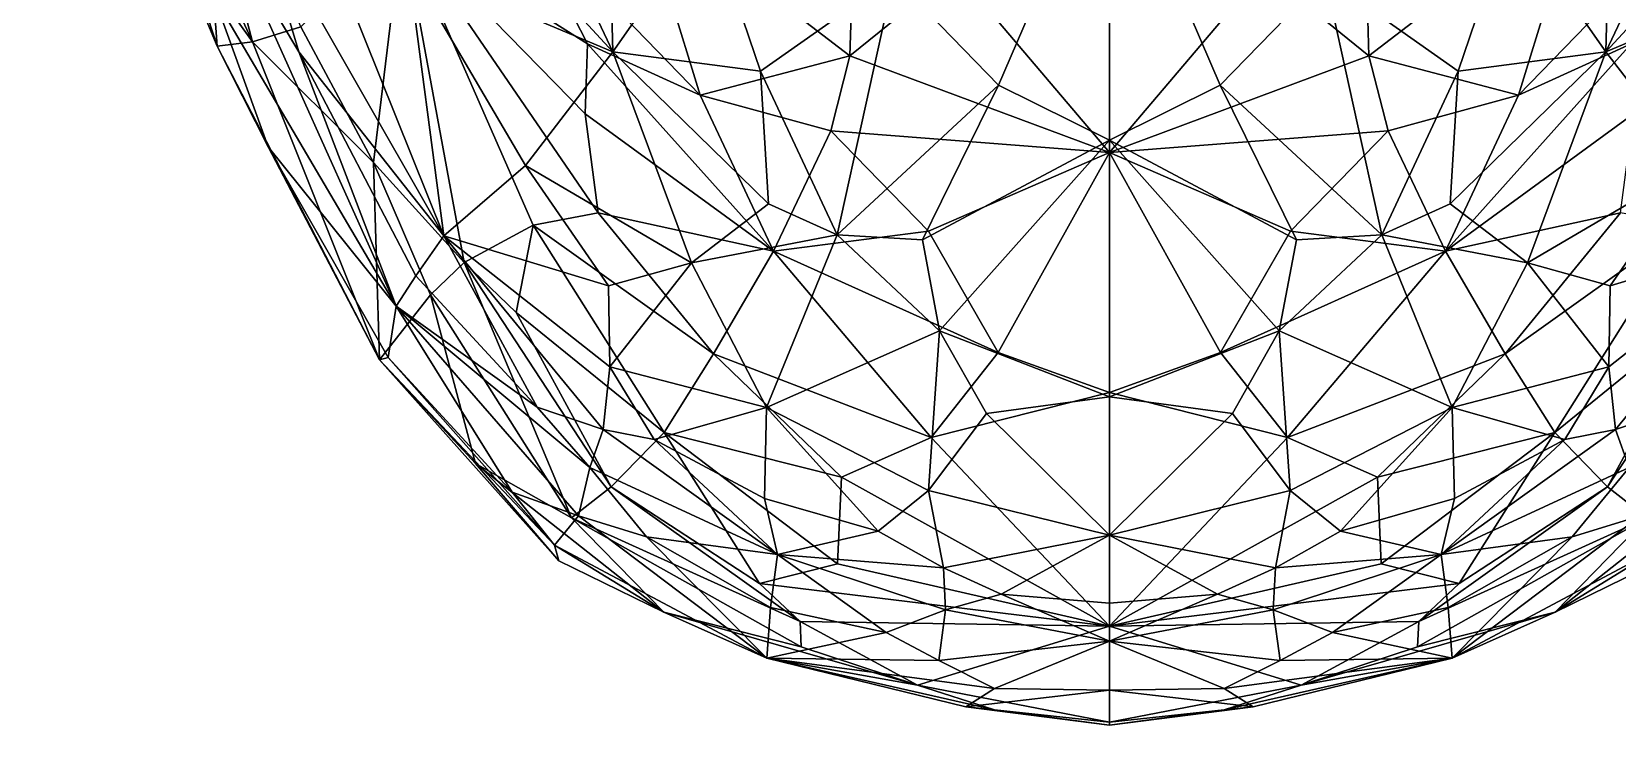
# Model space of a CAD drawing. Extents: x -1.07 to 1.07, y -3.15 to 5.89.
# Drawn here: x -0.212 to 0.0999, y -2.9831 to -2.8466 of the extents above; entities that cross this region are included whole.
import ezdxf

# ---------------------------------------------------------------- set-up
doc = ezdxf.new("R2010")
doc.units = 0
doc.layers.add('TRICERTP$LWO', color=1, linetype='CONTINUOUS')

msp = doc.modelspace()

# ---------------------------------------------------------------- linework, layer by layer
at = {"layer": 'TRICERTP$LWO'}
for points in [[(-0.17557, -2.84949, 1.36055), (-0.18182, -2.83004, 1.39134), (-0.21203, -2.76209, 1.36895)], [(-0.21203, -2.76209, 1.36895), (-0.17623, -2.83949, 1.3301), (-0.17557, -2.84949, 1.36055)], [(-0.18705, -2.77863, 1.47005), (-0.20046, -2.77916, 1.41686), (-0.1686, -2.84862, 1.41718)], [(-0.18182, -2.83004, 1.39134), (-0.1686, -2.84862, 1.41718), (-0.20046, -2.77916, 1.41686)], [(-0.1686, -2.84862, 1.41718), (-0.15905, -2.84564, 1.46102), (-0.18705, -2.77863, 1.47005)], [(-0.09768, -2.85056, 1.30777), (-0.141, -2.80373, 1.29899), (-0.12619, -2.79033, 1.30094)], [(-0.09768, -2.85056, 1.30777), (-0.12619, -2.79033, 1.30094), (-0.0988, -2.80757, 1.28533)], [(0.12619, -2.79033, 1.30094), (0.09768, -2.85056, 1.30777), (0.0988, -2.80757, 1.28533)], [(0.141, -2.80373, 1.29899), (0.09768, -2.85056, 1.30777), (0.12619, -2.79033, 1.30094)], [(-0.13794, -2.83362, 1.29856), (-0.141, -2.80373, 1.29899), (-0.09768, -2.85056, 1.30777)], [(0.141, -2.80373, 1.29899), (0.13794, -2.83362, 1.29856), (0.09768, -2.85056, 1.30777)], [(-0.0988, -2.80757, 1.28533), (-0.07898, -2.8238, 1.27832), (-0.09768, -2.85056, 1.30777)], [(0, -2.80649, 1.24024), (-0.02181, -2.85712, 1.25601), (-0.04243, -2.83592, 1.25891)], [(-0.02181, -2.85712, 1.25601), (0, -2.80649, 1.24024), (0, -2.86795, 1.2489)], [(0, -2.80649, 1.24024), (0.02181, -2.85712, 1.25601), (0, -2.86795, 1.2489)], [(0.02181, -2.85712, 1.25601), (0, -2.80649, 1.24024), (0.04243, -2.83592, 1.25891)], [(0.07898, -2.8238, 1.27832), (0.0988, -2.80757, 1.28533), (0.09768, -2.85056, 1.30777)], [(-0.13094, -2.88675, 1.29344), (-0.16806, -2.82181, 1.2921), (-0.15922, -2.81637, 1.2905)], [(-0.15922, -2.81637, 1.2905), (-0.13794, -2.83362, 1.29856), (-0.13094, -2.88675, 1.29344)], [(-0.09272, -2.81946, 1.64101), (-0.11654, -2.82192, 1.6051), (-0.08049, -2.85908, 1.6129)], [(-0.05105, -2.85139, 1.64043), (-0.05062, -2.83712, 1.65398), (-0.09272, -2.81946, 1.64101)], [(-0.09272, -2.81946, 1.64101), (-0.08049, -2.85908, 1.6129), (-0.05105, -2.85139, 1.64043)], [(0.05062, -2.83712, 1.65398), (0.05105, -2.85139, 1.64043), (0.09272, -2.81946, 1.64101)], [(0.08049, -2.85908, 1.6129), (0.09272, -2.81946, 1.64101), (0.05105, -2.85139, 1.64043)], [(0.11654, -2.82192, 1.6051), (0.09272, -2.81946, 1.64101), (0.08049, -2.85908, 1.6129)], [(-0.15948, -2.8506, 1.29676), (-0.17289, -2.82803, 1.30189), (-0.16806, -2.82181, 1.2921)], [(-0.15948, -2.8506, 1.29676), (-0.16806, -2.82181, 1.2921), (-0.13094, -2.88675, 1.29344)], [(-0.10268, -2.849, 1.59842), (-0.11654, -2.82192, 1.6051), (-0.13913, -2.82594, 1.55705)], [(-0.10268, -2.849, 1.59842), (-0.08049, -2.85908, 1.6129), (-0.11654, -2.82192, 1.6051)], [(0, -2.8704, 1.63459), (0, -2.82235, 1.6642), (-0.03036, -2.83458, 1.66118)], [(0, -2.82235, 1.6642), (0, -2.8704, 1.63459), (0.03036, -2.83458, 1.66118)], [(0.08049, -2.85908, 1.6129), (0.10268, -2.849, 1.59842), (0.11654, -2.82192, 1.6051)], [(-0.15905, -2.84564, 1.46102), (-0.14481, -2.87238, 1.45741), (-0.13913, -2.82594, 1.55705)], [(-0.13913, -2.82594, 1.55705), (-0.14481, -2.87238, 1.45741), (-0.12696, -2.89204, 1.48332)], [(-0.10314, -2.86275, 1.57563), (-0.10268, -2.849, 1.59842), (-0.13913, -2.82594, 1.55705)], [(-0.11334, -2.88471, 1.52708), (-0.10058, -2.88223, 1.55096), (-0.13913, -2.82594, 1.55705)], [(-0.10058, -2.88223, 1.55096), (-0.10314, -2.86275, 1.57563), (-0.13913, -2.82594, 1.55705)], [(-0.13913, -2.82594, 1.55705), (-0.12696, -2.89204, 1.48332), (-0.11334, -2.88471, 1.52708)], [(-0.07898, -2.8238, 1.27832), (-0.06865, -2.85436, 1.28596), (-0.09768, -2.85056, 1.30777)], [(-0.06865, -2.85436, 1.28596), (-0.07898, -2.8238, 1.27832), (-0.04243, -2.83592, 1.25891)], [(0.07898, -2.8238, 1.27832), (0.06865, -2.85436, 1.28596), (0.04243, -2.83592, 1.25891)], [(0.06865, -2.85436, 1.28596), (0.07898, -2.8238, 1.27832), (0.09768, -2.85056, 1.30777)], [(-0.14034, -2.90059, 1.30468), (-0.17623, -2.83949, 1.3301), (-0.17289, -2.82803, 1.30189)], [(-0.17289, -2.82803, 1.30189), (-0.15948, -2.8506, 1.29676), (-0.14034, -2.90059, 1.30468)], [(-0.18182, -2.83004, 1.39134), (-0.17557, -2.84949, 1.36055), (-0.1686, -2.84862, 1.41718)], [(-0.11489, -2.87293, 1.30267), (-0.13794, -2.83362, 1.29856), (-0.09768, -2.85056, 1.30777)], [(-0.13794, -2.83362, 1.29856), (-0.11489, -2.87293, 1.30267), (-0.13094, -2.88675, 1.29344)], [(0, -2.8704, 1.63459), (-0.03036, -2.83458, 1.66118), (-0.05105, -2.85139, 1.64043)], [(-0.05062, -2.83712, 1.65398), (-0.05105, -2.85139, 1.64043), (-0.03036, -2.83458, 1.66118)], [(0.03036, -2.83458, 1.66118), (0, -2.8704, 1.63459), (0.05105, -2.85139, 1.64043)], [(0.05105, -2.85139, 1.64043), (0.05062, -2.83712, 1.65398), (0.03036, -2.83458, 1.66118)], [(0.13794, -2.83362, 1.29856), (0.11489, -2.87293, 1.30267), (0.09768, -2.85056, 1.30777)], [(-0.04243, -2.83592, 1.25891), (-0.05357, -2.8866, 1.2698), (-0.06865, -2.85436, 1.28596)], [(-0.04243, -2.83592, 1.25891), (-0.02181, -2.85712, 1.25601), (-0.05357, -2.8866, 1.2698)], [(0.02181, -2.85712, 1.25601), (0.04243, -2.83592, 1.25891), (0.05357, -2.8866, 1.2698)], [(0.05357, -2.8866, 1.2698), (0.04243, -2.83592, 1.25891), (0.06865, -2.85436, 1.28596)], [(-0.1655, -2.86927, 1.3393), (-0.17623, -2.83949, 1.3301), (-0.14034, -2.90059, 1.30468)], [(-0.1655, -2.86927, 1.3393), (-0.17557, -2.84949, 1.36055), (-0.17623, -2.83949, 1.3301)], [(-0.15905, -2.84564, 1.46102), (-0.1686, -2.84862, 1.41718), (-0.14481, -2.87238, 1.45741)], [(-0.14357, -2.91117, 1.36554), (-0.1686, -2.84862, 1.41718), (-0.17557, -2.84949, 1.36055)], [(-0.17557, -2.84949, 1.36055), (-0.1655, -2.86927, 1.3393), (-0.14357, -2.91117, 1.36554)], [(-0.14357, -2.91117, 1.36554), (-0.14481, -2.87238, 1.45741), (-0.1686, -2.84862, 1.41718)], [(-0.13647, -2.89466, 1.29588), (-0.15948, -2.8506, 1.29676), (-0.13094, -2.88675, 1.29344)], [(-0.15948, -2.8506, 1.29676), (-0.13647, -2.89466, 1.29588), (-0.14034, -2.90059, 1.30468)], [(-0.09768, -2.85056, 1.30777), (-0.08223, -2.89209, 1.2924), (-0.11489, -2.87293, 1.30267)], [(-0.10268, -2.849, 1.59842), (-0.10314, -2.86275, 1.57563), (-0.06611, -2.88977, 1.58379)], [(-0.08049, -2.85908, 1.6129), (-0.10268, -2.849, 1.59842), (-0.06611, -2.88977, 1.58379)], [(-0.06865, -2.85436, 1.28596), (-0.06705, -2.88047, 1.28392), (-0.09768, -2.85056, 1.30777)], [(-0.06705, -2.88047, 1.28392), (-0.08223, -2.89209, 1.2924), (-0.09768, -2.85056, 1.30777)], [(0.10268, -2.849, 1.59842), (0.08049, -2.85908, 1.6129), (0.06611, -2.88977, 1.58379)], [(0.10314, -2.86275, 1.57563), (0.10268, -2.849, 1.59842), (0.06611, -2.88977, 1.58379)], [(0.06705, -2.88047, 1.28392), (0.06865, -2.85436, 1.28596), (0.09768, -2.85056, 1.30777)], [(0.08223, -2.89209, 1.2924), (0.06705, -2.88047, 1.28392), (0.09768, -2.85056, 1.30777)], [(0.08223, -2.89209, 1.2924), (0.09768, -2.85056, 1.30777), (0.11489, -2.87293, 1.30267)], [(-0.05482, -2.86612, 1.62361), (-0.05105, -2.85139, 1.64043), (-0.08049, -2.85908, 1.6129)], [(-0.06705, -2.88047, 1.28392), (-0.06865, -2.85436, 1.28596), (-0.05357, -2.8866, 1.2698)], [(-0.05105, -2.85139, 1.64043), (-0.05482, -2.86612, 1.62361), (0, -2.8704, 1.63459)], [(0.05482, -2.86612, 1.62361), (0.05105, -2.85139, 1.64043), (0, -2.8704, 1.63459)], [(0.05105, -2.85139, 1.64043), (0.05482, -2.86612, 1.62361), (0.08049, -2.85908, 1.6129)], [(0.06865, -2.85436, 1.28596), (0.06705, -2.88047, 1.28392), (0.05357, -2.8866, 1.2698)], [(-0.0368, -2.88757, 1.26349), (-0.05357, -2.8866, 1.2698), (-0.02181, -2.85712, 1.25601)], [(-0.0368, -2.88757, 1.26349), (-0.02181, -2.85712, 1.25601), (0, -2.86795, 1.2489)], [(0.02181, -2.85712, 1.25601), (0.0368, -2.88757, 1.26349), (0, -2.86795, 1.2489)], [(0.05357, -2.8866, 1.2698), (0.0368, -2.88757, 1.26349), (0.02181, -2.85712, 1.25601)], [(-0.05482, -2.86612, 1.62361), (-0.08049, -2.85908, 1.6129), (-0.06611, -2.88977, 1.58379)], [(0.08049, -2.85908, 1.6129), (0.05482, -2.86612, 1.62361), (0.06611, -2.88977, 1.58379)], [(-0.10314, -2.86275, 1.57563), (-0.10058, -2.88223, 1.55096), (-0.06611, -2.88977, 1.58379)], [(0.10058, -2.88223, 1.55096), (0.10314, -2.86275, 1.57563), (0.06611, -2.88977, 1.58379)], [(-0.0356, -2.88587, 1.60981), (-0.05482, -2.86612, 1.62361), (-0.06611, -2.88977, 1.58379)], [(-0.05482, -2.86612, 1.62361), (-0.0356, -2.88587, 1.60981), (0, -2.8704, 1.63459)], [(0.0356, -2.88587, 1.60981), (0.05482, -2.86612, 1.62361), (0, -2.8704, 1.63459)], [(0.05482, -2.86612, 1.62361), (0.0356, -2.88587, 1.60981), (0.06611, -2.88977, 1.58379)], [(-0.14189, -2.91073, 1.32641), (-0.1655, -2.86927, 1.3393), (-0.14034, -2.90059, 1.30468)], [(-0.1655, -2.86927, 1.3393), (-0.14189, -2.91073, 1.32641), (-0.14357, -2.91117, 1.36554)], [(-0.0334, -2.90547, 1.26205), (-0.0368, -2.88757, 1.26349), (0, -2.86795, 1.2489)], [(0, -2.86795, 1.2489), (0, -2.91845, 1.24875), (-0.0334, -2.90547, 1.26205)], [(0.0368, -2.88757, 1.26349), (0.0334, -2.90547, 1.26205), (0, -2.86795, 1.2489)], [(0, -2.91845, 1.24875), (0, -2.86795, 1.2489), (0.0334, -2.90547, 1.26205)], [(-0.13355, -2.89841, 1.44803), (-0.14481, -2.87238, 1.45741), (-0.14357, -2.91117, 1.36554)], [(-0.13355, -2.89841, 1.44803), (-0.12696, -2.89204, 1.48332), (-0.14481, -2.87238, 1.45741)], [(-0.11489, -2.87293, 1.30267), (-0.09855, -2.89659, 1.29557), (-0.13094, -2.88675, 1.29344)], [(-0.09855, -2.89659, 1.29557), (-0.11489, -2.87293, 1.30267), (-0.08223, -2.89209, 1.2924)], [(-0.0356, -2.88587, 1.60981), (-0.02189, -2.90974, 1.58367), (0, -2.8704, 1.63459)], [(-0.02189, -2.90974, 1.58367), (0, -2.91763, 1.5813), (0, -2.8704, 1.63459)], [(0.02189, -2.90974, 1.58367), (0.0356, -2.88587, 1.60981), (0, -2.8704, 1.63459)], [(0, -2.91763, 1.5813), (0.02189, -2.90974, 1.58367), (0, -2.8704, 1.63459)], [(0.11489, -2.87293, 1.30267), (0.09855, -2.89659, 1.29557), (0.08223, -2.89209, 1.2924)], [(0.09855, -2.89659, 1.29557), (0.11489, -2.87293, 1.30267), (0.13094, -2.88675, 1.29344)], [(-0.10058, -2.88223, 1.55096), (-0.11334, -2.88471, 1.52708), (-0.07786, -2.91001, 1.54284)], [(-0.10058, -2.88223, 1.55096), (-0.07786, -2.91001, 1.54284), (-0.06611, -2.88977, 1.58379)], [(-0.06705, -2.88047, 1.28392), (-0.05357, -2.8866, 1.2698), (-0.08223, -2.89209, 1.2924)], [(0.05357, -2.8866, 1.2698), (0.06705, -2.88047, 1.28392), (0.08223, -2.89209, 1.2924)], [(0.07786, -2.91001, 1.54284), (0.10058, -2.88223, 1.55096), (0.06611, -2.88977, 1.58379)], [(0.11334, -2.88471, 1.52708), (0.10058, -2.88223, 1.55096), (0.07786, -2.91001, 1.54284)], [(-0.11669, -2.90188, 1.49509), (-0.11334, -2.88471, 1.52708), (-0.12696, -2.89204, 1.48332)], [(-0.11334, -2.88471, 1.52708), (-0.11669, -2.90188, 1.49509), (-0.08762, -2.92545, 1.50667)], [(-0.08762, -2.92545, 1.50667), (-0.07786, -2.91001, 1.54284), (-0.11334, -2.88471, 1.52708)], [(0.07786, -2.91001, 1.54284), (0.08762, -2.92545, 1.50667), (0.11334, -2.88471, 1.52708)], [(0.11669, -2.90188, 1.49509), (0.11334, -2.88471, 1.52708), (0.08762, -2.92545, 1.50667)], [(-0.11256, -2.92046, 1.28384), (-0.13647, -2.89466, 1.29588), (-0.13094, -2.88675, 1.29344)], [(-0.09958, -2.92488, 1.2752), (-0.11256, -2.92046, 1.28384), (-0.13094, -2.88675, 1.29344)], [(-0.09855, -2.89659, 1.29557), (-0.09826, -2.91254, 1.28352), (-0.13094, -2.88675, 1.29344)], [(-0.13094, -2.88675, 1.29344), (-0.09826, -2.91254, 1.28352), (-0.09958, -2.92488, 1.2752)], [(-0.06746, -2.92052, 1.27031), (-0.08223, -2.89209, 1.2924), (-0.05357, -2.8866, 1.2698)], [(-0.06746, -2.92052, 1.27031), (-0.05357, -2.8866, 1.2698), (-0.0334, -2.90547, 1.26205)], [(-0.02189, -2.90974, 1.58367), (-0.0356, -2.88587, 1.60981), (-0.06611, -2.88977, 1.58379)], [(-0.0368, -2.88757, 1.26349), (-0.0334, -2.90547, 1.26205), (-0.05357, -2.8866, 1.2698)], [(0.0356, -2.88587, 1.60981), (0.02189, -2.90974, 1.58367), (0.06611, -2.88977, 1.58379)], [(0.05357, -2.8866, 1.2698), (0.06746, -2.92052, 1.27031), (0.0334, -2.90547, 1.26205)], [(0.0334, -2.90547, 1.26205), (0.0368, -2.88757, 1.26349), (0.05357, -2.8866, 1.2698)], [(0.08223, -2.89209, 1.2924), (0.06746, -2.92052, 1.27031), (0.05357, -2.8866, 1.2698)], [(0.09826, -2.91254, 1.28352), (0.09855, -2.89659, 1.29557), (0.13094, -2.88675, 1.29344)], [(0.09826, -2.91254, 1.28352), (0.13094, -2.88675, 1.29344), (0.09958, -2.92488, 1.2752)], [(0.11256, -2.92046, 1.28384), (0.09958, -2.92488, 1.2752), (0.13094, -2.88675, 1.29344)], [(-0.06611, -2.88977, 1.58379), (-0.07786, -2.91001, 1.54284), (-0.03507, -2.92647, 1.55478)], [(-0.03507, -2.92647, 1.55478), (-0.02189, -2.90974, 1.58367), (-0.06611, -2.88977, 1.58379)], [(0.02189, -2.90974, 1.58367), (0.03507, -2.92647, 1.55478), (0.06611, -2.88977, 1.58379)], [(0.07786, -2.91001, 1.54284), (0.06611, -2.88977, 1.58379), (0.03507, -2.92647, 1.55478)], [(-0.13647, -2.89466, 1.29588), (-0.11256, -2.92046, 1.28384), (-0.14034, -2.90059, 1.30468)], [(-0.12696, -2.89204, 1.48332), (-0.13355, -2.89841, 1.44803), (-0.1058, -2.94226, 1.42781)], [(-0.1058, -2.94226, 1.42781), (-0.098, -2.93614, 1.47235), (-0.12696, -2.89204, 1.48332)], [(-0.11669, -2.90188, 1.49509), (-0.12696, -2.89204, 1.48332), (-0.098, -2.93614, 1.47235)], [(-0.09855, -2.89659, 1.29557), (-0.08223, -2.89209, 1.2924), (-0.09826, -2.91254, 1.28352)], [(-0.06746, -2.92052, 1.27031), (-0.09826, -2.91254, 1.28352), (-0.08223, -2.89209, 1.2924)], [(0.09826, -2.91254, 1.28352), (0.06746, -2.92052, 1.27031), (0.08223, -2.89209, 1.2924)], [(0.08223, -2.89209, 1.2924), (0.09855, -2.89659, 1.29557), (0.09826, -2.91254, 1.28352)], [(0.098, -2.93614, 1.47235), (0.1058, -2.94226, 1.42781), (0.12696, -2.89204, 1.48332)], [(0.12696, -2.89204, 1.48332), (0.11669, -2.90188, 1.49509), (0.098, -2.93614, 1.47235)], [(-0.12473, -2.93156, 1.39264), (-0.13355, -2.89841, 1.44803), (-0.14357, -2.91117, 1.36554)], [(-0.11747, -2.9372, 1.3061), (-0.14189, -2.91073, 1.32641), (-0.14034, -2.90059, 1.30468)], [(-0.14034, -2.90059, 1.30468), (-0.10225, -2.93235, 1.27744), (-0.10447, -2.94187, 1.28537)], [(-0.11256, -2.92046, 1.28384), (-0.10225, -2.93235, 1.27744), (-0.14034, -2.90059, 1.30468)], [(-0.10447, -2.94187, 1.28537), (-0.11747, -2.9372, 1.3061), (-0.14034, -2.90059, 1.30468)], [(-0.13355, -2.89841, 1.44803), (-0.12473, -2.93156, 1.39264), (-0.1058, -2.94226, 1.42781)], [(-0.11669, -2.90188, 1.49509), (-0.098, -2.93614, 1.47235), (-0.08762, -2.92545, 1.50667)], [(0.098, -2.93614, 1.47235), (0.11669, -2.90188, 1.49509), (0.08762, -2.92545, 1.50667)], [(-0.06746, -2.92052, 1.27031), (-0.0334, -2.90547, 1.26205), (-0.03556, -2.93685, 1.25435)], [(-0.02419, -2.92172, 1.25588), (-0.03556, -2.93685, 1.25435), (-0.0334, -2.90547, 1.26205)], [(-0.02419, -2.92172, 1.25588), (-0.0334, -2.90547, 1.26205), (0, -2.91845, 1.24875)], [(0.0334, -2.90547, 1.26205), (0.02419, -2.92172, 1.25588), (0, -2.91845, 1.24875)], [(0.03556, -2.93685, 1.25435), (0.02419, -2.92172, 1.25588), (0.0334, -2.90547, 1.26205)], [(0.0334, -2.90547, 1.26205), (0.06746, -2.92052, 1.27031), (0.03556, -2.93685, 1.25435)], [(-0.05272, -2.93426, 1.53215), (-0.07786, -2.91001, 1.54284), (-0.08762, -2.92545, 1.50667)], [(-0.05272, -2.93426, 1.53215), (-0.03507, -2.92647, 1.55478), (-0.07786, -2.91001, 1.54284)], [(-0.02189, -2.90974, 1.58367), (-0.03507, -2.92647, 1.55478), (0, -2.91763, 1.5813)], [(0.03507, -2.92647, 1.55478), (0.02189, -2.90974, 1.58367), (0, -2.91763, 1.5813)], [(0.03507, -2.92647, 1.55478), (0.05272, -2.93426, 1.53215), (0.07786, -2.91001, 1.54284)], [(0.07786, -2.91001, 1.54284), (0.05272, -2.93426, 1.53215), (0.08762, -2.92545, 1.50667)], [(-0.14357, -2.91117, 1.36554), (-0.14189, -2.91073, 1.32641), (-0.10916, -2.9476, 1.3158)], [(-0.10916, -2.9476, 1.3158), (-0.1083, -2.95074, 1.34514), (-0.14357, -2.91117, 1.36554)], [(-0.1083, -2.95074, 1.34514), (-0.12473, -2.93156, 1.39264), (-0.14357, -2.91117, 1.36554)], [(-0.11747, -2.9372, 1.3061), (-0.10916, -2.9476, 1.3158), (-0.14189, -2.91073, 1.32641)], [(-0.08958, -2.92683, 1.27178), (-0.09958, -2.92488, 1.2752), (-0.09826, -2.91254, 1.28352)], [(-0.08958, -2.92683, 1.27178), (-0.09826, -2.91254, 1.28352), (-0.06746, -2.92052, 1.27031)], [(0.09826, -2.91254, 1.28352), (0.08958, -2.92683, 1.27178), (0.06746, -2.92052, 1.27031)], [(0.09958, -2.92488, 1.2752), (0.08958, -2.92683, 1.27178), (0.09826, -2.91254, 1.28352)], [(0, -2.96354, 1.50044), (0, -2.91763, 1.5813), (-0.03507, -2.92647, 1.55478)], [(-0.02419, -2.92172, 1.25588), (0, -2.91845, 1.24875), (0, -2.94565, 1.24134)], [(0, -2.91763, 1.5813), (0, -2.96354, 1.50044), (0.03507, -2.92647, 1.55478)], [(0, -2.91845, 1.24875), (0.02419, -2.92172, 1.25588), (0, -2.94565, 1.24134)], [(-0.11256, -2.92046, 1.28384), (-0.09958, -2.92488, 1.2752), (-0.10225, -2.93235, 1.27744)], [(-0.06787, -2.93844, 1.26076), (-0.08958, -2.92683, 1.27178), (-0.06746, -2.92052, 1.27031)], [(-0.04547, -2.94487, 1.25252), (-0.06787, -2.93844, 1.26076), (-0.06746, -2.92052, 1.27031)], [(-0.03556, -2.93685, 1.25435), (-0.04547, -2.94487, 1.25252), (-0.06746, -2.92052, 1.27031)], [(-0.03556, -2.93685, 1.25435), (-0.02419, -2.92172, 1.25588), (0, -2.94565, 1.24134)], [(0.02419, -2.92172, 1.25588), (0.03556, -2.93685, 1.25435), (0, -2.94565, 1.24134)], [(0.04547, -2.94487, 1.25252), (0.03556, -2.93685, 1.25435), (0.06746, -2.92052, 1.27031)], [(0.06787, -2.93844, 1.26076), (0.04547, -2.94487, 1.25252), (0.06746, -2.92052, 1.27031)], [(0.08958, -2.92683, 1.27178), (0.06787, -2.93844, 1.26076), (0.06746, -2.92052, 1.27031)], [(0.09958, -2.92488, 1.2752), (0.11256, -2.92046, 1.28384), (0.10225, -2.93235, 1.27744)], [(-0.06528, -2.94944, 1.25402), (-0.10225, -2.93235, 1.27744), (-0.09958, -2.92488, 1.2752)], [(-0.09958, -2.92488, 1.2752), (-0.08958, -2.92683, 1.27178), (-0.06528, -2.94944, 1.25402)], [(-0.098, -2.93614, 1.47235), (-0.06882, -2.95517, 1.47575), (-0.08762, -2.92545, 1.50667)], [(-0.0535, -2.9513, 1.50292), (-0.05272, -2.93426, 1.53215), (-0.08762, -2.92545, 1.50667)], [(-0.06882, -2.95517, 1.47575), (-0.0535, -2.9513, 1.50292), (-0.08762, -2.92545, 1.50667)], [(0.05272, -2.93426, 1.53215), (0.0535, -2.9513, 1.50292), (0.08762, -2.92545, 1.50667)], [(0.0535, -2.9513, 1.50292), (0.06882, -2.95517, 1.47575), (0.08762, -2.92545, 1.50667)], [(0.10225, -2.93235, 1.27744), (0.06528, -2.94944, 1.25402), (0.09958, -2.92488, 1.2752)], [(0.08958, -2.92683, 1.27178), (0.09958, -2.92488, 1.2752), (0.06528, -2.94944, 1.25402)], [(0.06882, -2.95517, 1.47575), (0.098, -2.93614, 1.47235), (0.08762, -2.92545, 1.50667)], [(-0.08958, -2.92683, 1.27178), (-0.06787, -2.93844, 1.26076), (-0.06528, -2.94944, 1.25402)], [(-0.03507, -2.92647, 1.55478), (-0.05272, -2.93426, 1.53215), (0, -2.96354, 1.50044)], [(0.05272, -2.93426, 1.53215), (0.03507, -2.92647, 1.55478), (0, -2.96354, 1.50044)], [(0.06787, -2.93844, 1.26076), (0.08958, -2.92683, 1.27178), (0.06528, -2.94944, 1.25402)], [(-0.1058, -2.94226, 1.42781), (-0.12473, -2.93156, 1.39264), (-0.08768, -2.96081, 1.35585)], [(-0.1083, -2.95074, 1.34514), (-0.08768, -2.96081, 1.35585), (-0.12473, -2.93156, 1.39264)], [(-0.09106, -2.94601, 1.27099), (-0.10447, -2.94187, 1.28537), (-0.10225, -2.93235, 1.27744)], [(-0.09106, -2.94601, 1.27099), (-0.10225, -2.93235, 1.27744), (-0.06528, -2.94944, 1.25402)], [(0.10225, -2.93235, 1.27744), (0.09106, -2.94601, 1.27099), (0.06528, -2.94944, 1.25402)], [(0.12473, -2.93156, 1.39264), (0.1058, -2.94226, 1.42781), (0.08768, -2.96081, 1.35585)], [(0.08768, -2.96081, 1.35585), (0.1083, -2.95074, 1.34514), (0.12473, -2.93156, 1.39264)], [(0.10447, -2.94187, 1.28537), (0.09106, -2.94601, 1.27099), (0.10225, -2.93235, 1.27744)], [(-0.05272, -2.93426, 1.53215), (-0.0535, -2.9513, 1.50292), (0, -2.96354, 1.50044)], [(0.0535, -2.9513, 1.50292), (0.05272, -2.93426, 1.53215), (0, -2.96354, 1.50044)], [(-0.11747, -2.9372, 1.3061), (-0.10447, -2.94187, 1.28537), (-0.10916, -2.9476, 1.3158)], [(-0.1058, -2.94226, 1.42781), (-0.06086, -2.96264, 1.45117), (-0.098, -2.93614, 1.47235)], [(-0.06882, -2.95517, 1.47575), (-0.098, -2.93614, 1.47235), (-0.06086, -2.96264, 1.45117)], [(-0.06787, -2.93844, 1.26076), (-0.04547, -2.94487, 1.25252), (-0.06528, -2.94944, 1.25402)], [(-0.04547, -2.94487, 1.25252), (-0.03556, -2.93685, 1.25435), (-0.03265, -2.95212, 1.24553)], [(0, -2.94565, 1.24134), (-0.03265, -2.95212, 1.24553), (-0.03556, -2.93685, 1.25435)], [(0.03265, -2.95212, 1.24553), (0, -2.94565, 1.24134), (0.03556, -2.93685, 1.25435)], [(0.03556, -2.93685, 1.25435), (0.04547, -2.94487, 1.25252), (0.03265, -2.95212, 1.24553)], [(0.04547, -2.94487, 1.25252), (0.06787, -2.93844, 1.26076), (0.06528, -2.94944, 1.25402)], [(0.06086, -2.96264, 1.45117), (0.1058, -2.94226, 1.42781), (0.098, -2.93614, 1.47235)], [(0.098, -2.93614, 1.47235), (0.06882, -2.95517, 1.47575), (0.06086, -2.96264, 1.45117)], [(-0.06741, -2.96983, 1.27739), (-0.10916, -2.9476, 1.3158), (-0.10447, -2.94187, 1.28537)], [(-0.08768, -2.96081, 1.35585), (-0.06061, -2.96763, 1.39674), (-0.1058, -2.94226, 1.42781)], [(-0.06061, -2.96763, 1.39674), (-0.06086, -2.96264, 1.45117), (-0.1058, -2.94226, 1.42781)], [(-0.10447, -2.94187, 1.28537), (-0.09106, -2.94601, 1.27099), (-0.06741, -2.96983, 1.27739)], [(0.06061, -2.96763, 1.39674), (0.08768, -2.96081, 1.35585), (0.1058, -2.94226, 1.42781)], [(0.06086, -2.96264, 1.45117), (0.06061, -2.96763, 1.39674), (0.1058, -2.94226, 1.42781)], [(0.09106, -2.94601, 1.27099), (0.10447, -2.94187, 1.28537), (0.06741, -2.96983, 1.27739)], [(0.10916, -2.9476, 1.3158), (0.06741, -2.96983, 1.27739), (0.10447, -2.94187, 1.28537)], [(-0.06741, -2.96983, 1.27739), (-0.08768, -2.96081, 1.35585), (-0.10916, -2.9476, 1.3158)], [(-0.1083, -2.95074, 1.34514), (-0.10916, -2.9476, 1.3158), (-0.08768, -2.96081, 1.35585)], [(-0.06665, -2.95992, 1.25655), (-0.09106, -2.94601, 1.27099), (-0.06528, -2.94944, 1.25402)], [(-0.09106, -2.94601, 1.27099), (-0.06665, -2.95992, 1.25655), (-0.06741, -2.96983, 1.27739)], [(-0.04547, -2.94487, 1.25252), (-0.03265, -2.95212, 1.24553), (-0.06528, -2.94944, 1.25402)], [(-0.02128, -2.95726, 1.24217), (-0.03265, -2.95212, 1.24553), (0, -2.94565, 1.24134)], [(0, -2.95901, 1.23897), (-0.02128, -2.95726, 1.24217), (0, -2.94565, 1.24134)], [(0.02128, -2.95726, 1.24217), (0, -2.95901, 1.23897), (0, -2.94565, 1.24134)], [(0.03265, -2.95212, 1.24553), (0.02128, -2.95726, 1.24217), (0, -2.94565, 1.24134)], [(0.03265, -2.95212, 1.24553), (0.04547, -2.94487, 1.25252), (0.06528, -2.94944, 1.25402)], [(0.09106, -2.94601, 1.27099), (0.06665, -2.95992, 1.25655), (0.06528, -2.94944, 1.25402)], [(0.06665, -2.95992, 1.25655), (0.09106, -2.94601, 1.27099), (0.06741, -2.96983, 1.27739)], [(0.08768, -2.96081, 1.35585), (0.06741, -2.96983, 1.27739), (0.10916, -2.9476, 1.3158)], [(0.10916, -2.9476, 1.3158), (0.1083, -2.95074, 1.34514), (0.08768, -2.96081, 1.35585)], [(-0.04389, -2.96478, 1.24858), (-0.06665, -2.95992, 1.25655), (-0.06528, -2.94944, 1.25402)], [(-0.06528, -2.94944, 1.25402), (-0.03265, -2.95212, 1.24553), (-0.03225, -2.96032, 1.24461)], [(-0.03225, -2.96032, 1.24461), (-0.04389, -2.96478, 1.24858), (-0.06528, -2.94944, 1.25402)], [(0.03265, -2.95212, 1.24553), (0.06528, -2.94944, 1.25402), (0.03225, -2.96032, 1.24461)], [(0.04389, -2.96478, 1.24858), (0.03225, -2.96032, 1.24461), (0.06528, -2.94944, 1.25402)], [(0.06665, -2.95992, 1.25655), (0.04389, -2.96478, 1.24858), (0.06528, -2.94944, 1.25402)], [(-0.0535, -2.9513, 1.50292), (-0.06882, -2.95517, 1.47575), (0, -2.96354, 1.50044)], [(-0.02128, -2.95726, 1.24217), (-0.03225, -2.96032, 1.24461), (-0.03265, -2.95212, 1.24553)], [(0.06882, -2.95517, 1.47575), (0.0535, -2.9513, 1.50292), (0, -2.96354, 1.50044)], [(0.03225, -2.96032, 1.24461), (0.02128, -2.95726, 1.24217), (0.03265, -2.95212, 1.24553)], [(-0.06882, -2.95517, 1.47575), (-0.06086, -2.96264, 1.45117), (0, -2.96354, 1.50044)], [(-0.03225, -2.96032, 1.24461), (-0.02128, -2.95726, 1.24217), (0, -2.96651, 1.24608)], [(-0.02128, -2.95726, 1.24217), (0, -2.95901, 1.23897), (0, -2.96651, 1.24608)], [(0.06086, -2.96264, 1.45117), (0.06882, -2.95517, 1.47575), (0, -2.96354, 1.50044)], [(0.02128, -2.95726, 1.24217), (0.03225, -2.96032, 1.24461), (0, -2.96651, 1.24608)], [(0, -2.95901, 1.23897), (0.02128, -2.95726, 1.24217), (0, -2.96651, 1.24608)], [(-0.06665, -2.95992, 1.25655), (-0.04389, -2.96478, 1.24858), (-0.06741, -2.96983, 1.27739)], [(-0.04389, -2.96478, 1.24858), (-0.03225, -2.96032, 1.24461), (-0.03358, -2.97029, 1.25246)], [(0, -2.96651, 1.24608), (-0.03358, -2.97029, 1.25246), (-0.03225, -2.96032, 1.24461)], [(0.03358, -2.97029, 1.25246), (0, -2.96651, 1.24608), (0.03225, -2.96032, 1.24461)], [(0.03225, -2.96032, 1.24461), (0.04389, -2.96478, 1.24858), (0.03358, -2.97029, 1.25246)], [(0.04389, -2.96478, 1.24858), (0.06665, -2.95992, 1.25655), (0.06741, -2.96983, 1.27739)], [(-0.06741, -2.96983, 1.27739), (-0.03776, -2.97519, 1.37936), (-0.08768, -2.96081, 1.35585)], [(-0.06061, -2.96763, 1.39674), (-0.08768, -2.96081, 1.35585), (-0.03776, -2.97519, 1.37936)], [(0, -2.96354, 1.50044), (-0.06086, -2.96264, 1.45117), (-0.03776, -2.97519, 1.37936)], [(-0.06061, -2.96763, 1.39674), (-0.03776, -2.97519, 1.37936), (-0.06086, -2.96264, 1.45117)], [(0, -2.96354, 1.50044), (-0.03776, -2.97519, 1.37936), (0, -2.98243, 1.40191)], [(0.06086, -2.96264, 1.45117), (0, -2.96354, 1.50044), (0.03776, -2.97519, 1.37936)], [(0.03776, -2.97519, 1.37936), (0, -2.96354, 1.50044), (0, -2.98243, 1.40191)], [(0.03776, -2.97519, 1.37936), (0.06741, -2.96983, 1.27739), (0.08768, -2.96081, 1.35585)], [(0.08768, -2.96081, 1.35585), (0.06061, -2.96763, 1.39674), (0.03776, -2.97519, 1.37936)], [(0.03776, -2.97519, 1.37936), (0.06061, -2.96763, 1.39674), (0.06086, -2.96264, 1.45117)], [(-0.04389, -2.96478, 1.24858), (-0.03358, -2.97029, 1.25246), (-0.06741, -2.96983, 1.27739)], [(-0.02261, -2.9758, 1.26409), (-0.03358, -2.97029, 1.25246), (0, -2.96651, 1.24608)], [(0, -2.97614, 1.26711), (-0.02261, -2.9758, 1.26409), (0, -2.96651, 1.24608)], [(0.02261, -2.9758, 1.26409), (0, -2.97614, 1.26711), (0, -2.96651, 1.24608)], [(0.03358, -2.97029, 1.25246), (0.02261, -2.9758, 1.26409), (0, -2.96651, 1.24608)], [(0.03358, -2.97029, 1.25246), (0.04389, -2.96478, 1.24858), (0.06741, -2.96983, 1.27739)], [(-0.02826, -2.97944, 1.2928), (-0.02261, -2.97999, 1.35395), (-0.06741, -2.96983, 1.27739)], [(-0.02261, -2.97999, 1.35395), (-0.03776, -2.97519, 1.37936), (-0.06741, -2.96983, 1.27739)], [(-0.03358, -2.97029, 1.25246), (-0.02261, -2.9758, 1.26409), (-0.06741, -2.96983, 1.27739)], [(-0.02261, -2.9758, 1.26409), (-0.02826, -2.97944, 1.2928), (-0.06741, -2.96983, 1.27739)], [(0.02261, -2.97999, 1.35395), (0.02826, -2.97944, 1.2928), (0.06741, -2.96983, 1.27739)], [(0.03776, -2.97519, 1.37936), (0.02261, -2.97999, 1.35395), (0.06741, -2.96983, 1.27739)], [(0.02261, -2.9758, 1.26409), (0.03358, -2.97029, 1.25246), (0.06741, -2.96983, 1.27739)], [(0.02826, -2.97944, 1.2928), (0.02261, -2.9758, 1.26409), (0.06741, -2.96983, 1.27739)], [(-0.02261, -2.97999, 1.35395), (0, -2.98243, 1.40191), (-0.03776, -2.97519, 1.37936)], [(-0.02261, -2.9758, 1.26409), (0, -2.97614, 1.26711), (-0.02826, -2.97944, 1.2928)], [(0, -2.98243, 1.40191), (0.02261, -2.97999, 1.35395), (0.03776, -2.97519, 1.37936)], [(0, -2.97614, 1.26711), (0.02261, -2.9758, 1.26409), (0.02826, -2.97944, 1.2928)], [(0, -2.98306, 1.31481), (-0.02826, -2.97944, 1.2928), (0, -2.97614, 1.26711)], [(0.02826, -2.97944, 1.2928), (0, -2.98306, 1.31481), (0, -2.97614, 1.26711)], [(-0.02261, -2.97999, 1.35395), (-0.02826, -2.97944, 1.2928), (0, -2.98306, 1.31481)], [(0, -2.98243, 1.40191), (-0.02261, -2.97999, 1.35395), (0, -2.98306, 1.31481)], [(0.02826, -2.97944, 1.2928), (0.02261, -2.97999, 1.35395), (0, -2.98306, 1.31481)], [(0.02261, -2.97999, 1.35395), (0, -2.98243, 1.40191), (0, -2.98306, 1.31481)]]:
    msp.add_3dface(points, dxfattribs=at)

doc.saveas('drawing.dxf')
